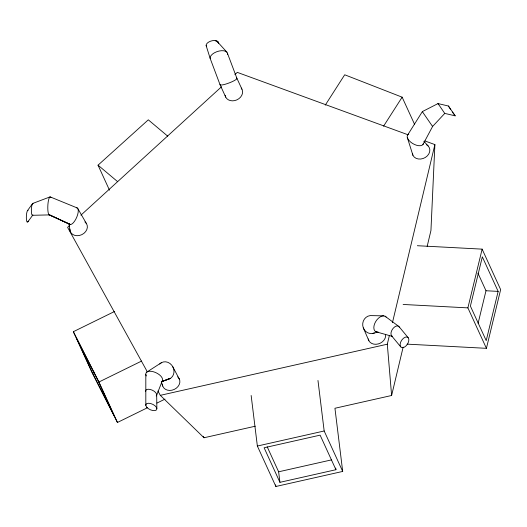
<?xml version="1.0" encoding="UTF-8"?>
<svg xmlns="http://www.w3.org/2000/svg" width="527" height="527" viewBox="0 0 527 527"><rect width="100%" height="100%" fill="white"/><g stroke="black" fill="none" stroke-linecap="round" stroke-linejoin="round"><path stroke-width="0.79" d="M145.821 405.428L145.814 374.532M424.861 140.926L434.894 144.596L430.941 230.53L427.166 246.386M251.148 395.481L257.36 446.04L275.878 486.487L342.695 471.434L334.941 408.267L391.614 395.494L387.305 344.203L389.4 335.422M392.45 322.643L434.894 144.596M391.614 395.494L403.142 347.141M407.127 344.144L486.414 348.327L467.897 307.88L482.133 249.139L417.351 245.72M478.101 323.315L485.993 290.752L477.917 273.105M498.147 291.391L486.217 340.633L470.394 306.082L482.33 256.84L498.147 291.391L485.993 290.752M486.414 348.327L500.65 289.593L482.133 249.139M156.624 395.29L162.468 380.402A9.038 4.526 25.1 0 0 153.357 371.733A9.038 4.526 25.1 0 0 146.308 375.935M422.97 144.51L432.581 126.473L444.775 113.397L455.17 115.841L448.424 106.019L438.029 103.575L422.364 111.592L407.714 134.899M325.258 105.143L344.698 74.775L402.141 97.179L414.597 124.392M383.584 126.164L402.141 97.179M27.43 210.708L32.443 203.784M27.865 221.847L32.878 214.924A5.962 1.278 -87.4 0 1 31.37 209.957A5.962 1.278 -87.4 0 1 33.115 203.475M69.412 225.681L67.594 227.341L147.231 371.654M80.927 215.168L221.544 86.764M234.877 74.584L237.302 72.37L407.885 134.721M109.484 190.181L98.035 165.175L148.298 119.827L167.751 136.183M146.526 372.286L161.361 362.728M147.448 407.74L117.442 422.47L91.882 372.148L73.358 331.7L114.695 311.411M92.6 373.268L76.777 338.716L98.206 380.896L114.023 415.454L92.6 373.268L94.755 372.214M117.442 422.47L98.924 382.022L141.605 361.067M156.96 403.069L165.01 399.117M32.786 203.429L49.94 196.933M161.407 381.818L170.234 378.472L161.302 381.64M161.374 381.634L168.297 379.236M372.319 333.538L378.182 332.05M157.929 391.034L160.3 395.342L387.305 344.203M160.3 395.342L204.008 437.759L255.299 426.205M257.36 446.04L324.171 430.987L342.695 471.434M267.196 446.797L278.638 471.797L331.443 459.9M335.936 469.709L320.12 435.15L264.113 447.772L279.929 482.324L335.936 469.709L335.739 468.088M32.542 215.286L49.571 214.897L70.506 224.542L49.07 214.825M383.63 315.857L372.372 315.633A9.038 8.544 85 0 0 362.754 325.633A9.038 8.544 85 0 0 374.473 332.959M403.129 304.461L467.897 307.88M375.896 331.746L392.325 336.391A5.962 3.505 -57 0 1 393.043 328.453A5.962 3.505 -57 0 1 399.538 327.57M50.447 197.006L77.357 208.007M385.033 316.193L398.353 326.121M98.035 165.175L117.488 181.538M423.82 141.256L428.102 145.913M217.229 41.541L226.959 52.232M455.17 115.841L452.429 112.053M444.597 113.193L438.029 103.575L438.359 104.155M432.311 126.164L432.581 126.473L422.437 111.783M399.071 326.694L408.221 337.754A5.962 3.505 -57 0 1 404.604 347.029A5.962 3.505 -57 0 1 400.639 342.175A5.962 3.505 -57 0 1 408.221 337.754M391.601 335.818L400.751 346.885M450.684 109.511L448.424 106.019M77.956 208.804L86.303 223.349M203.224 436.343L204.008 437.759M172.711 366.608L179.529 379.48M73.358 331.7L98.924 382.022M241.946 89.168L236.88 78.266L227.473 53.319M225.734 97.152L220.095 84.84L210.154 58.385L206.143 45.605M363.327 327.919L368.887 340.758M161.394 382.259L162.705 386.047M407.279 137.376L412.924 155.307M68.991 223.804L70.084 230.978M317.972 380.461L324.171 430.987M278.638 471.797L279.929 482.324M275.674 484.86L275.878 486.487M156.671 394.473L156.862 408.478M426.508 144.708A9.038 7.365 -24.6 0 1 425.355 157.448A9.038 7.365 -24.6 0 1 412.364 153.462M423.464 143.397A9.038 4.644 30 0 1 412.437 143.37A9.038 4.644 30 0 1 408.728 134.108M241.241 88.088A9.038 7.365 -24.6 0 1 236.834 99.893A9.038 7.365 -24.6 0 1 225.141 95.321M236.294 78.075A9.038 1.522 -20.7 0 1 229.653 82.739A9.038 1.522 -20.7 0 1 220.082 84.419M210.154 58.385A9.038 4.572 -18.2 0 1 219.094 51.04A9.038 4.572 -18.2 0 1 227.4 54.577M206.485 46.317A5.962 3.017 -18.2 0 1 210.55 41.192A5.962 3.017 -18.2 0 1 217.572 42.259M215.253 40.79A5.962 3.017 -18.2 0 1 218.553 43.372M28.188 221.109A5.962 1.278 -87.4 0 1 26.343 217.651A5.962 1.278 -87.4 0 1 28.102 210.398M50.902 197.678A9.038 1.93 -87.4 0 0 47.911 204.476A9.038 1.93 -87.4 0 0 49.571 214.897L69.643 224.304A9.038 3.399 -66.3 0 0 76.804 217.078A9.038 3.399 -66.3 0 0 76.494 207.77M84.946 221.933A9.038 7.365 -24.6 0 1 81.777 234.68A9.038 7.365 -24.6 0 1 69.841 229.041M145.63 391.423A5.962 2.984 25.1 0 1 152.053 390.079A5.962 2.984 25.1 0 1 156.203 395.955M177.691 376.851A9.038 7.365 -24.6 0 1 174.325 389.394A9.038 7.365 -24.6 0 1 162.349 384.137M159.727 364.032A9.038 7.977 62.7 0 1 173.073 367.306A9.038 7.977 62.7 0 1 166.894 379.42M377.299 332.082A9.038 5.316 -57 0 1 375.646 321.661A9.038 5.316 -57 0 1 386.12 317.056M385.58 334.289A9.038 7.365 -24.6 0 1 378.248 343.94A9.038 7.365 -24.6 0 1 368.241 338.94M146.835 407.318A5.962 2.984 25.1 0 0 156.394 409.96A5.962 2.984 25.1 0 0 150.801 403.577A5.962 2.984 25.1 0 0 146.835 407.318"/></g></svg>
